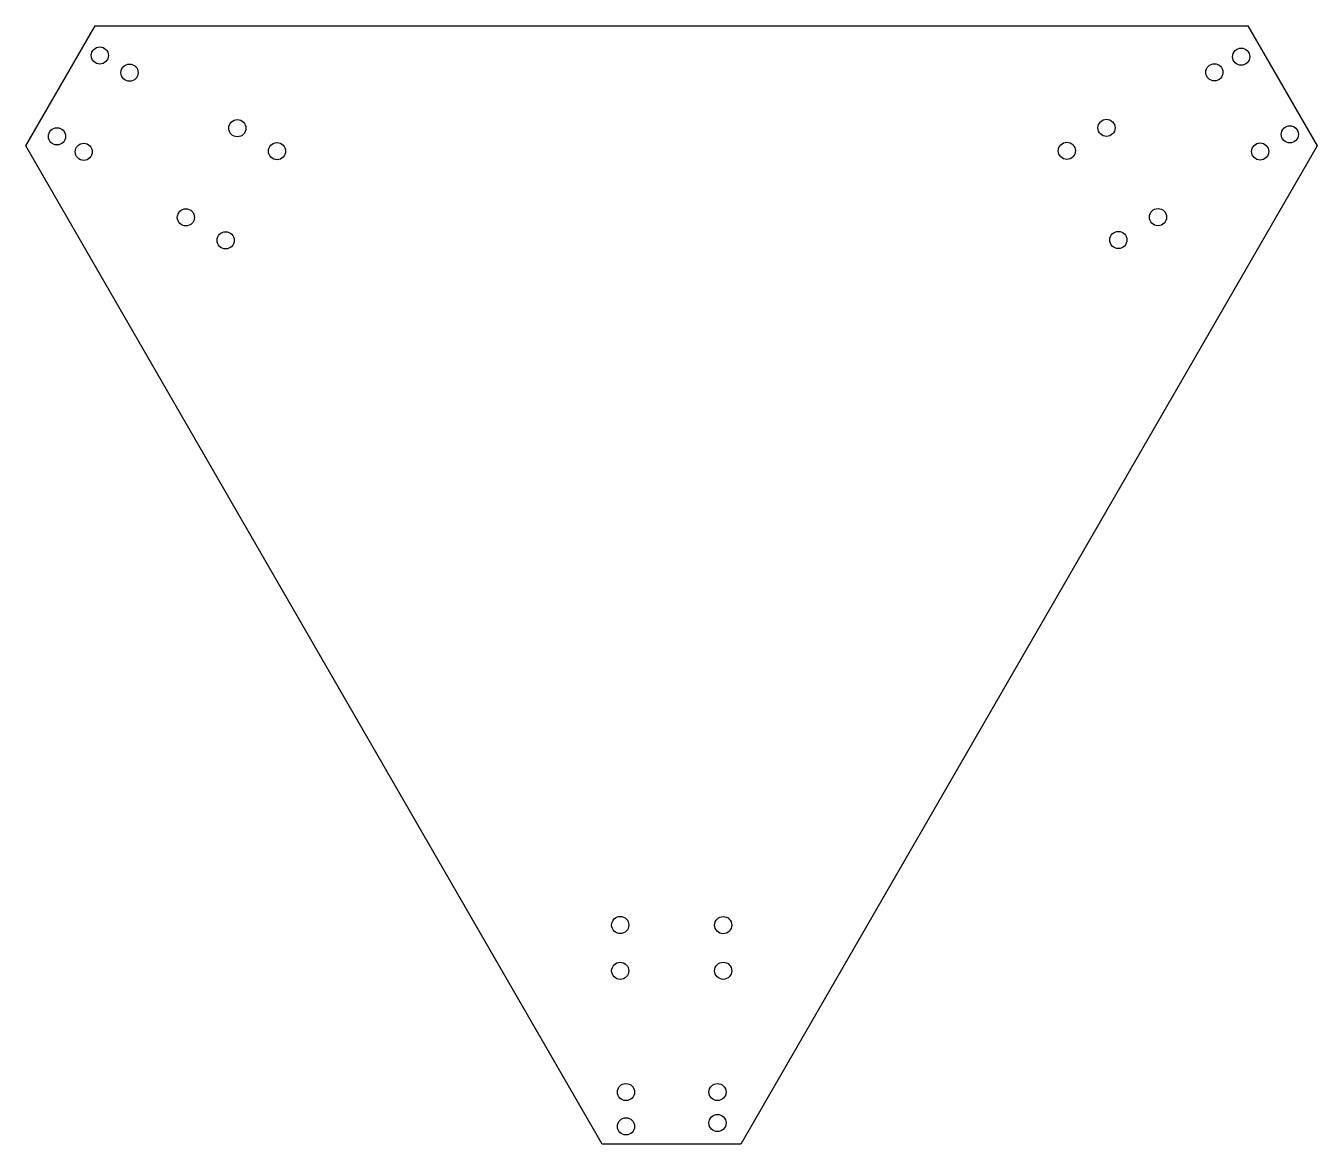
# Model space of a CAD drawing. Header units: millimetres. Extents: x 12 to 238, y -196 to 0.
import ezdxf

# ---------------------------------------------------------------- set-up
doc = ezdxf.new("R2010")
doc.units = ezdxf.units.MM
doc.layers.get('0').update_dxf_attribs({"linetype": 'CONTINUOUS'})

msp = doc.modelspace()

# ---------------------------------------------------------------- linework, layer by layer
msp.add_lwpolyline([(12.12, -21), (24.25, 0), (225.75, 0), (237.88, -21), (137.12, -195.51), (112.88, -195.51)], close=True)
for centre in [(25.06, -5.18), (224.59, -5.4), (30.26, -8.18), (219.91, -8.12), (17.57, -19.33), (49.11, -17.9), (201.05, -17.84), (233.1, -18.98), (22.25, -22.03), (56.04, -21.91), (194.12, -21.85), (227.91, -21.97), (40.11, -33.49), (210.05, -33.44), (47.05, -37.5), (203.12, -37.43), (116.04, -157.2), (134.04, -157.21), (116.04, -165.2), (134.04, -165.19), (117.04, -186.4), (133.04, -186.4), (117.04, -192.4), (133.04, -191.81)]:
    msp.add_circle(centre, 1.5)

doc.saveas('drawing.dxf')
